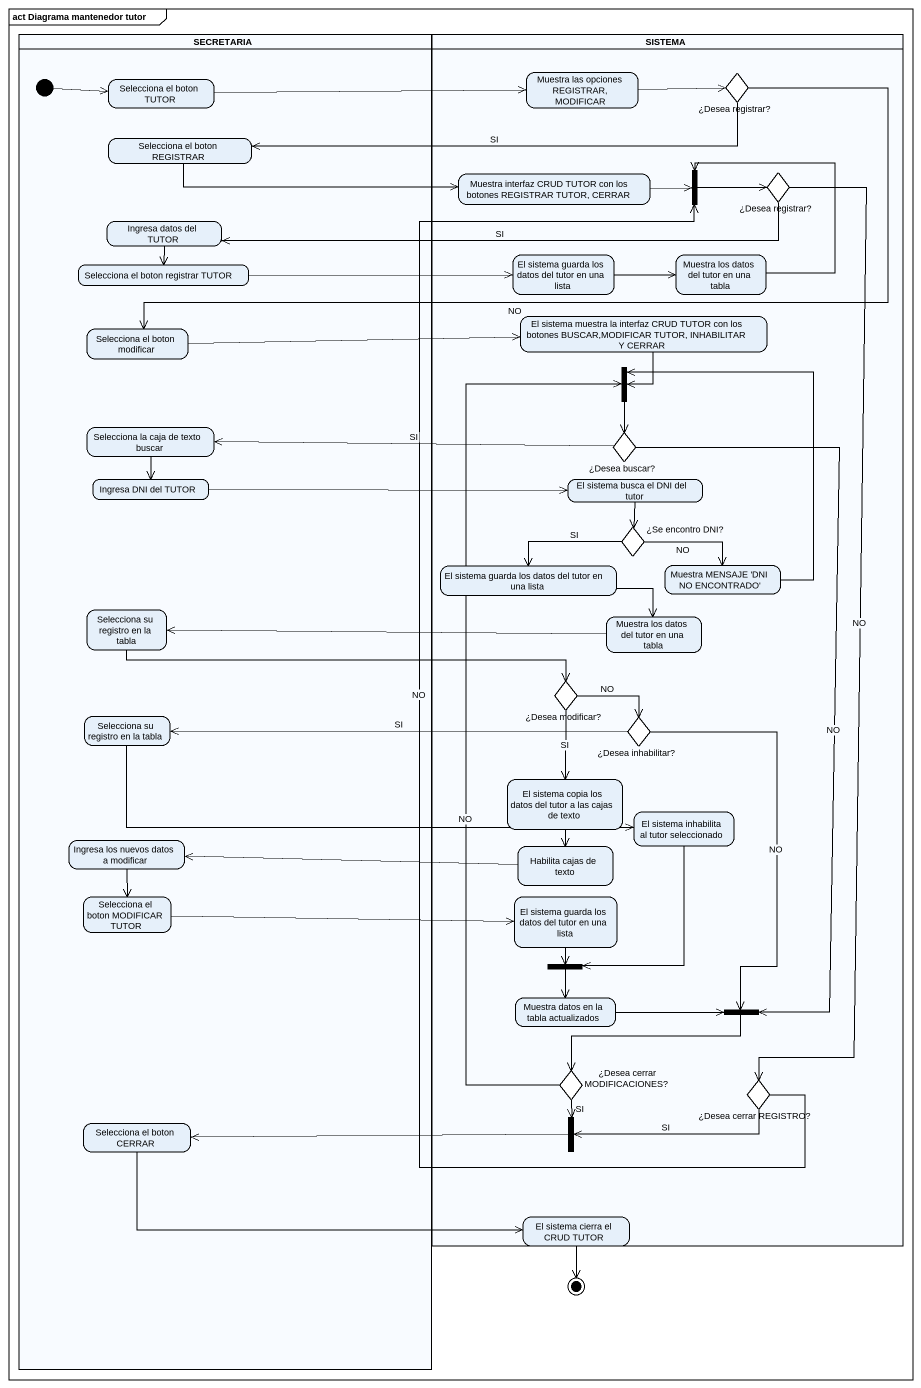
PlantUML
@startuml
mainframe act Diagrama mantenedor tutor
hide empty description
state SECRETARIA <<partition>> {
  state "Selecciona el boton TUTOR" as Selecciona_el_boton_TUTOR
  state "Selecciona el boton REGISTRAR" as Selecciona_el_boton
  state "Ingresa datos del TUTOR" as Ingresa_datos_del_TUTOR
  state "Selecciona el boton registrar TUTOR" as Selecciona_el_boton_2
  state "Selecciona el boton modificar" as Selecciona_el_boton_3
  state "Selecciona la caja de texto buscar" as Selecciona_la_caja_de_texto
  state "Ingresa DNI del TUTOR" as Ingresa_DNI_del_TUTOR
  state "Selecciona su registro en la tabla" as Selecciona_su_registro_en
  state "Selecciona su registro en la tabla" as Selecciona_su_registro_en_2
  state "Ingresa los nuevos datos a modificar" as Ingresa_los_nuevos_datos_a
  state "Selecciona el boton MODIFICAR TUTOR" as Selecciona_el_boton_4
  state "Selecciona el boton CERRAR" as Selecciona_el_boton_CERRAR
  [*] -right-> Selecciona_el_boton_TUTOR
}
state SISTEMA <<partition>> {
  state "Muestra las opciones REGISTRAR, MODIFICAR" as Muestra_las_opciones
  state "¿Desea registrar?" as Desea_registrar <<choice>>
  state "Muestra interfaz CRUD TUTOR con los botones REGISTRAR TUTOR, CERRAR" as Muestra_interfaz_CRUD_TUTOR
  state fork1 <<join>>
  state "¿Desea registrar?" as Desea_registrar_2 <<choice>>
  state "El sistema guarda los datos del tutor en una lista" as El_sistema_guarda_los_datos
  state "Muestra los datos del tutor en una tabla" as Muestra_los_datos_del_tutor
  state "El sistema muestra la interfaz CRUD TUTOR con los botones BUSCAR,MODIFICAR TUTOR, INHABILITAR Y CERRAR" as El_sistema_muestra_la
  state fork2 <<join>>
  state "¿Desea buscar?" as Desea_buscar <<choice>>
  state "El sistema busca el DNI del tutor" as El_sistema_busca_el_DNI_del
  state "¿Se encontro DNI?" as Se_encontro_DNI <<choice>>
  state "El sistema guarda los datos del tutor en una lista" as El_sistema_guarda_los_datos_2
  state "Muestra MENSAJE 'DNI NO ENCONTRADO'" as Muestra_MENSAJE_DNI_NO
  state "Muestra los datos del tutor en una tabla" as Muestra_los_datos_del_tutor_2
  state "¿Desea modificar?" as Desea_modificar <<choice>>
  state "¿Desea inhabilitar?" as Desea_inhabilitar <<choice>>
  state "El sistema copia los datos del tutor a las cajas de texto" as El_sistema_copia_los_datos
  state "El sistema inhabilita al tutor seleccionado" as El_sistema_inhabilita_al
  state "Habilita cajas de texto" as Habilita_cajas_de_texto
  state "El sistema guarda los datos del tutor en una lista" as El_sistema_guarda_los_datos_3
  state fork3 <<join>>
  state "Muestra datos en la tabla actualizados" as Muestra_datos_en_la_tabla
  state fork4 <<join>>
  state "¿Desea cerrar MODIFICACIONES?" as Desea_cerrar_MODIFICACIONES <<choice>>
  state "¿Desea cerrar REGISTRO?" as Desea_cerrar_REGISTRO <<choice>>
  state fork5 <<join>>
  state "El sistema cierra el CRUD TUTOR" as El_sistema_cierra_el_CRUD
}
state final1 <<end>>
Selecciona_el_boton_TUTOR -right-> Muestra_las_opciones
Muestra_las_opciones -right-> Desea_registrar
Desea_registrar -left-> Selecciona_el_boton : SI
Desea_registrar -left-> Selecciona_el_boton_3 : NO
Selecciona_el_boton -right-> Muestra_interfaz_CRUD_TUTOR
Muestra_interfaz_CRUD_TUTOR -right-> fork1
fork1 -right-> Desea_registrar_2
Desea_registrar_2 -left-> Ingresa_datos_del_TUTOR : SI
Desea_registrar_2 --> Desea_cerrar_REGISTRO : NO
Ingresa_datos_del_TUTOR --> Selecciona_el_boton_2
Selecciona_el_boton_2 -right-> El_sistema_guarda_los_datos
El_sistema_guarda_los_datos -right-> Muestra_los_datos_del_tutor
Muestra_los_datos_del_tutor -up-> fork1
El_sistema_muestra_la --> fork2
Selecciona_el_boton_3 -right-> El_sistema_muestra_la
fork2 --> Desea_buscar
Selecciona_la_caja_de_texto --> Ingresa_DNI_del_TUTOR
Desea_buscar -left-> Selecciona_la_caja_de_texto : SI
Desea_buscar --> fork4 : NO
Ingresa_DNI_del_TUTOR -right-> El_sistema_busca_el_DNI_del
El_sistema_busca_el_DNI_del --> Se_encontro_DNI
Se_encontro_DNI -left-> El_sistema_guarda_los_datos_2 : SI
Se_encontro_DNI -right-> Muestra_MENSAJE_DNI_NO : NO
El_sistema_guarda_los_datos_2 -right-> Muestra_los_datos_del_tutor_2
Muestra_MENSAJE_DNI_NO -up-> fork2
Selecciona_su_registro_en -right-> Desea_modificar
Muestra_los_datos_del_tutor_2 -left-> Selecciona_su_registro_en
Desea_modificar -right-> Desea_inhabilitar : NO
Desea_modificar --> El_sistema_copia_los_datos : SI
Selecciona_su_registro_en_2 -right-> El_sistema_inhabilita_al
Desea_inhabilitar -left-> Selecciona_su_registro_en_2 : SI
Desea_inhabilitar --> fork4 : NO
El_sistema_copia_los_datos --> Habilita_cajas_de_texto
El_sistema_inhabilita_al --> fork3
Ingresa_los_nuevos_datos_a --> Selecciona_el_boton_4
Habilita_cajas_de_texto -left-> Ingresa_los_nuevos_datos_a
Selecciona_el_boton_4 -right-> El_sistema_guarda_los_datos_3
El_sistema_guarda_los_datos_3 --> fork3
fork3 --> Muestra_datos_en_la_tabla
Muestra_datos_en_la_tabla -right-> fork4
fork4 -left-> Desea_cerrar_MODIFICACIONES
Desea_cerrar_MODIFICACIONES -up-> fork2 : NO
Desea_cerrar_MODIFICACIONES --> fork5 : SI
Desea_cerrar_REGISTRO -up-> fork1 : NO
Desea_cerrar_REGISTRO -left-> fork5 : SI
Selecciona_el_boton_CERRAR -right-> El_sistema_cierra_el_CRUD
fork5 -left-> Selecciona_el_boton_CERRAR
El_sistema_cierra_el_CRUD --> final1
@enduml
